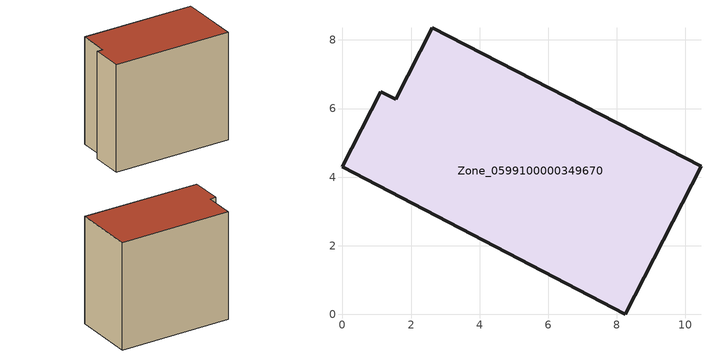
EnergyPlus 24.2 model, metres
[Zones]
Zone_0599100000349670
 floor ground (C_G): 8.24,0 0,4.31 1.11,6.49 1.55,6.27 2.62,8.36 10.45,4.31 z4.01
 wall outside (C_F): 1.55,6.27 1.11,6.49 0,4.31 8.24,0 10.45,4.31 2.62,8.36 1.55,6.27 z4.01:12.45
 roof outside (C_R): 10.45,4.31 2.62,8.36 1.55,6.27 1.11,6.49 0,4.31 8.24,0 z12.45
[BUILDING]
Pand.0599100000349670: North Axis=0; Terrain=City; Loads Convergence Tolerance Value=0.04; Temperature Convergence Tolerance Value=0.4; Solar Distribution=FullExterior; Maximum Number of Warmup Days=25; Minimum Number of Warmup Days=1
[Site:Location]
Rotterdam.The.Hague.AP_ZH_NLD Design_Conditions: Latitude=51.96; Longitude=4.45; Time Zone=1; Elevation=-4.5
[SITE:GROUNDTEMPERATURE:BUILDINGSURFACE]
18, 18, 18, 18, 18, 18, 18, 18, 18, 18, 18, 18
[MATERIAL] Thermal Absorptance=0.9; Solar Absorptance=0.7; Visible Absorptance=0.7
Name | Roughness | Thickness | Conductivity | Density | Specific Heat
G.TI.1992-2005 | MediumSmooth | 0.15 | 0.06 | 540 | 1210
F.TI.1992-2005 | Rough | 0.3 | 0.12 | 1920 | 840
R.TI.1992-2005 | MediumRough | 0.2 | 0.08 | 1500 | 1000
[CONSTRUCTION]
C_G: G.TI.1992-2005
C_F: F.TI.1992-2005
C_R: R.TI.1992-2005
[ZONE]
Zone_0599100000349670: Type=1; Multiplier=1; Ceiling Height=Autocalculate; Volume=Autocalculate; Floor Area=autocalculate; Part of Total Floor Area=Yes
[ZONEINFILTRATION:DESIGNFLOWRATE]
Infil_Zone_0599100000349670: Zone or ZoneList or Space or SpaceList=Zone_0599100000349670; Schedule=AlwaysOn; Design Flow Rate Calculation Method=Flow/Area; Flow Rate per Floor Area=0.0015; Constant Term Coefficient=1; Temperature Term Coefficient=0; Velocity Term Coefficient=0; Velocity Squared Term Coefficient=0
[HVACTEMPLATE:ZONE:IDEALLOADSAIRSYSTEM]
Zone_0599100000349670: Maximum Heating Supply Air Temperature=50; Minimum Cooling Supply Air Temperature=13; Maximum Heating Supply Air Humidity Ratio=0.0156; Minimum Cooling Supply Air Humidity Ratio=0.0077; Heating Limit=NoLimit; Cooling Limit=NoLimit; Dehumidification Control Type=ConstantSensibleHeatRatio; Cooling Sensible Heat Ratio=0.7; Dehumidification Setpoint=60; Humidification Control Type=None; Humidification Setpoint=30; Outdoor Air Method=None; Outdoor Air Flow Rate per Person=0.00944; Outdoor Air Flow Rate per Zone Floor Area=0; Outdoor Air Flow Rate per Zone=0; Demand Controlled Ventilation Type=None; Outdoor Air Economizer Type=NoEconomizer; Heat Recovery Type=None; Sensible Heat Recovery Effectiveness=0.7; Latent Heat Recovery Effectiveness=0.65
[ZONECONTROL:THERMOSTAT]
ThermostatControl_Zone_0599100000349670: Zone or ZoneList=Zone_0599100000349670; Control Type Schedule=DualSetpointControlType; Control 1=Thermostat_Zone_0599100000349670; Temperature Difference Between Cutout And Setpoint=0
[THERMOSTATSETPOINT:DUALSETPOINT]
Thermostat_Zone_0599100000349670: Heating Setpoint Temperature Schedule=HeatingSetpoint_Zone_0599100000349670; Cooling Setpoint Temperature Schedule=CoolingSetpoint_Zone_0599100000349670
[SCHEDULE:COMPACT]
HeatingSetpoint_Zone_0599100000349670: Through: 12/31, For: AllDays, Until: 24:00, 21
CoolingSetpoint_Zone_0599100000349670: Through: 12/31, For: AllDays, Until: 24:00, 24
DualSetpointControlType: Through: 12/31, For: AllDays, Until: 24:00, 4
AlwaysOn: Through: 12/31, For: AllDays, Until: 24:00, 1
